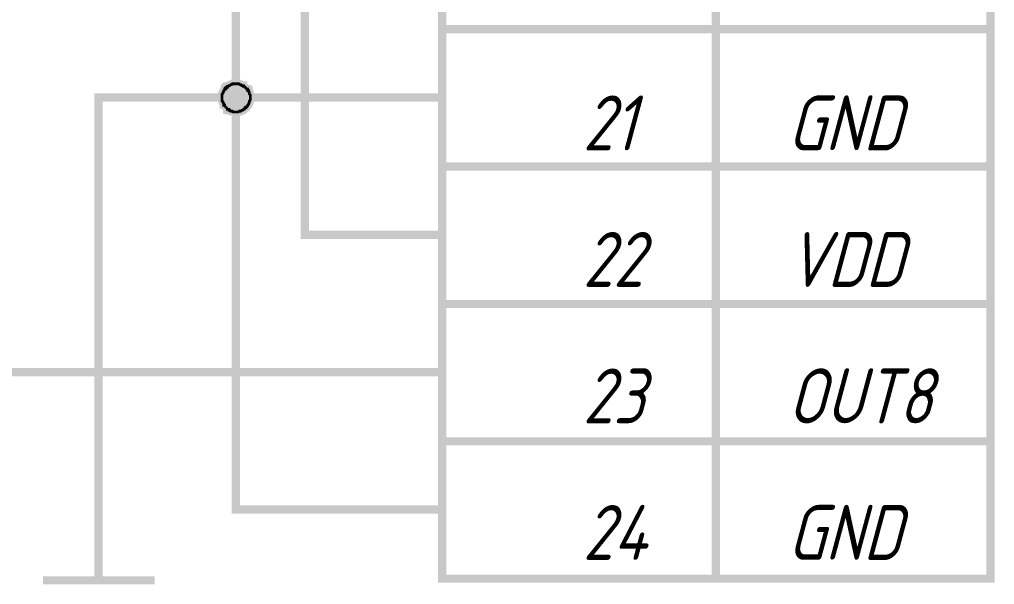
# Model space of a CAD drawing. Extents: x 260 to 1101, y 70 to 664.
# Drawn here: x 951.1 to 986.61, y 274.06 to 294.63 of the extents above; entities that cross this region are included whole.
import ezdxf

# ---------------------------------------------------------------- set-up
doc = ezdxf.new("R2010")
doc.units = 0
doc.header["$MEASUREMENT"] = 0
doc.layers.add('Sheet', color=255, linetype='CONTINUOUS')
doc.styles.add('GOST type A0', font='', dxfattribs={"oblique": 15, "height": 3.5})
doc.styles.get('GOST type A0').set_extended_font_data('GOST type A')

msp = doc.modelspace()

# ---------------------------------------------------------------- linework, layer by layer
at = {"layer": 'Sheet', "const_width": 0.3}
msp.add_lwpolyline([(966.491, 399.283), (986.46, 399.283), (986.46, 274.27), (966.491, 274.27), (966.491, 399.283)], close=True, dxfattribs=at)
at = {"layer": 'Sheet'}
for points, const_width in [([(976.46, 399.283), (976.46, 274.27)], 0.3), ([(919.006, 321.771), (948.975, 321.771), (948.975, 281.788), (963.975, 281.788)], 0.3), ([(963.975, 306.797), (958.975, 306.797), (958.975, 291.791)], 0.3), ([(963.975, 286.79), (961.491, 286.79), (961.491, 301.795)], 0.3), ([(966.491, 294.277), (986.46, 294.277)], 0.3), ([(958.478, 291.791), (958.478, 291.823), (958.478, 291.854), (958.478, 291.854), (958.478, 291.885), (958.478, 291.916), (958.509, 291.947), (958.509, 291.978), (958.509, 291.978), (958.54, 292.009), (958.54, 292.04), (958.54, 292.04), (958.571, 292.071), (958.571, 292.102), (958.602, 292.102), (958.602, 292.133), (958.633, 292.133), (958.633, 292.164), (958.665, 292.164), (958.665, 292.195), (958.696, 292.195), (958.727, 292.226), (958.727, 292.226), (958.758, 292.226), (958.789, 292.257), (958.789, 292.257), (958.82, 292.257), (958.851, 292.289), (958.882, 292.289), (958.913, 292.289), (958.913, 292.289), (958.944, 292.289), (958.975, 292.289)], 0.3), ([(958.478, 291.791), (958.478, 291.823), (958.478, 291.854), (958.478, 291.854), (958.478, 291.885), (958.478, 291.916), (958.509, 291.947), (958.509, 291.978), (958.509, 291.978), (958.54, 292.009), (958.54, 292.04), (958.54, 292.04), (958.571, 292.071), (958.571, 292.102), (958.602, 292.102), (958.602, 292.133), (958.633, 292.133), (958.633, 292.164), (958.665, 292.164), (958.665, 292.195), (958.696, 292.195), (958.727, 292.226), (958.727, 292.226), (958.758, 292.226), (958.789, 292.257), (958.789, 292.257), (958.82, 292.257), (958.851, 292.289), (958.882, 292.289), (958.913, 292.289), (958.913, 292.289), (958.944, 292.289), (958.975, 292.289)], 0.3), ([(958.478, 291.791), (958.478, 291.823), (958.478, 291.854), (958.478, 291.854), (958.478, 291.885), (958.478, 291.916), (958.509, 291.947), (958.509, 291.978), (958.509, 291.978), (958.54, 292.009), (958.54, 292.04), (958.54, 292.04), (958.571, 292.071), (958.571, 292.102), (958.602, 292.102), (958.602, 292.133), (958.633, 292.133), (958.633, 292.164), (958.665, 292.164), (958.665, 292.195), (958.696, 292.195), (958.727, 292.226), (958.727, 292.226), (958.758, 292.226), (958.789, 292.257), (958.789, 292.257), (958.82, 292.257), (958.851, 292.289), (958.882, 292.289), (958.913, 292.289), (958.913, 292.289), (958.944, 292.289), (958.975, 292.289)], 0.3), ([(958.478, 291.791), (958.478, 291.823), (958.478, 291.854), (958.478, 291.854), (958.478, 291.885), (958.478, 291.916), (958.509, 291.947), (958.509, 291.978), (958.509, 291.978), (958.54, 292.009), (958.54, 292.04), (958.54, 292.04), (958.571, 292.071), (958.571, 292.102), (958.602, 292.102), (958.602, 292.133), (958.633, 292.133), (958.633, 292.164), (958.665, 292.164), (958.665, 292.195), (958.696, 292.195), (958.727, 292.226), (958.727, 292.226), (958.758, 292.226), (958.789, 292.257), (958.789, 292.257), (958.82, 292.257), (958.851, 292.289), (958.882, 292.289), (958.913, 292.289), (958.913, 292.289), (958.944, 292.289), (958.975, 292.289)], 0.3), ([(958.478, 291.791), (958.478, 291.823), (958.478, 291.854), (958.478, 291.854), (958.478, 291.885), (958.478, 291.916), (958.509, 291.947), (958.509, 291.978), (958.509, 291.978), (958.54, 292.009), (958.54, 292.04), (958.54, 292.04), (958.571, 292.071), (958.571, 292.102), (958.602, 292.102), (958.602, 292.133), (958.633, 292.133), (958.633, 292.164), (958.665, 292.164), (958.665, 292.195), (958.696, 292.195), (958.727, 292.226), (958.727, 292.226), (958.758, 292.226), (958.789, 292.257), (958.789, 292.257), (958.82, 292.257), (958.851, 292.289), (958.882, 292.289), (958.913, 292.289), (958.913, 292.289), (958.944, 292.289), (958.975, 292.289)], 0.3), ([(958.478, 291.791), (958.478, 291.823), (958.478, 291.854), (958.478, 291.854), (958.478, 291.885), (958.478, 291.916), (958.509, 291.947), (958.509, 291.978), (958.509, 291.978), (958.54, 292.009), (958.54, 292.04), (958.54, 292.04), (958.571, 292.071), (958.571, 292.102), (958.602, 292.102), (958.602, 292.133), (958.633, 292.133), (958.633, 292.164), (958.665, 292.164), (958.665, 292.195), (958.696, 292.195), (958.727, 292.226), (958.727, 292.226), (958.758, 292.226), (958.789, 292.257), (958.789, 292.257), (958.82, 292.257), (958.851, 292.289), (958.882, 292.289), (958.913, 292.289), (958.913, 292.289), (958.944, 292.289), (958.975, 292.289)], 0.3), ([(958.478, 291.791), (958.478, 291.823), (958.478, 291.854), (958.478, 291.854), (958.478, 291.885), (958.478, 291.916), (958.509, 291.947), (958.509, 291.978), (958.509, 291.978), (958.54, 292.009), (958.54, 292.04), (958.54, 292.04), (958.571, 292.071), (958.571, 292.102), (958.602, 292.102), (958.602, 292.133), (958.633, 292.133), (958.633, 292.164), (958.665, 292.164), (958.665, 292.195), (958.696, 292.195), (958.727, 292.226), (958.727, 292.226), (958.758, 292.226), (958.789, 292.257), (958.789, 292.257), (958.82, 292.257), (958.851, 292.289), (958.882, 292.289), (958.913, 292.289), (958.913, 292.289), (958.944, 292.289), (958.975, 292.289)], 0.0991), ([(958.478, 291.791), (958.478, 291.823), (958.478, 291.854), (958.478, 291.854), (958.478, 291.885), (958.478, 291.916), (958.509, 291.947), (958.509, 291.978), (958.509, 291.978), (958.54, 292.009), (958.54, 292.04), (958.54, 292.04), (958.571, 292.071), (958.571, 292.102), (958.602, 292.102), (958.602, 292.133), (958.633, 292.133), (958.633, 292.164), (958.665, 292.164), (958.665, 292.195), (958.696, 292.195), (958.727, 292.226), (958.727, 292.226), (958.758, 292.226), (958.789, 292.257), (958.789, 292.257), (958.82, 292.257), (958.851, 292.289), (958.882, 292.289), (958.913, 292.289), (958.913, 292.289), (958.944, 292.289), (958.975, 292.289)], 0.0991), ([(958.478, 291.791), (958.478, 291.823), (958.478, 291.854), (958.478, 291.854), (958.478, 291.885), (958.478, 291.916), (958.509, 291.947), (958.509, 291.978), (958.509, 291.978), (958.54, 292.009), (958.54, 292.04), (958.54, 292.04), (958.571, 292.071), (958.571, 292.102), (958.602, 292.102), (958.602, 292.133), (958.633, 292.133), (958.633, 292.164), (958.665, 292.164), (958.665, 292.195), (958.696, 292.195), (958.727, 292.226), (958.727, 292.226), (958.758, 292.226), (958.789, 292.257), (958.789, 292.257), (958.82, 292.257), (958.851, 292.289), (958.882, 292.289), (958.913, 292.289), (958.913, 292.289), (958.944, 292.289), (958.975, 292.289)], 0.0991), ([(958.478, 291.791), (958.478, 291.823), (958.478, 291.854), (958.478, 291.854), (958.478, 291.885), (958.478, 291.916), (958.509, 291.947), (958.509, 291.978), (958.509, 291.978), (958.54, 292.009), (958.54, 292.04), (958.54, 292.04), (958.571, 292.071), (958.571, 292.102), (958.602, 292.102), (958.602, 292.133), (958.633, 292.133), (958.633, 292.164), (958.665, 292.164), (958.665, 292.195), (958.696, 292.195), (958.727, 292.226), (958.727, 292.226), (958.758, 292.226), (958.789, 292.257), (958.789, 292.257), (958.82, 292.257), (958.851, 292.289), (958.882, 292.289), (958.913, 292.289), (958.913, 292.289), (958.944, 292.289), (958.975, 292.289)], 0.0991), ([(958.478, 291.791), (958.478, 291.823), (958.478, 291.854), (958.478, 291.854), (958.478, 291.885), (958.478, 291.916), (958.509, 291.947), (958.509, 291.978), (958.509, 291.978), (958.54, 292.009), (958.54, 292.04), (958.54, 292.04), (958.571, 292.071), (958.571, 292.102), (958.602, 292.102), (958.602, 292.133), (958.633, 292.133), (958.633, 292.164), (958.665, 292.164), (958.665, 292.195), (958.696, 292.195), (958.727, 292.226), (958.727, 292.226), (958.758, 292.226), (958.789, 292.257), (958.789, 292.257), (958.82, 292.257), (958.851, 292.289), (958.882, 292.289), (958.913, 292.289), (958.913, 292.289), (958.944, 292.289), (958.975, 292.289)], 0.0991), ([(958.478, 291.791), (958.478, 291.823), (958.478, 291.854), (958.478, 291.854), (958.478, 291.885), (958.478, 291.916), (958.509, 291.947), (958.509, 291.978), (958.509, 291.978), (958.54, 292.009), (958.54, 292.04), (958.54, 292.04), (958.571, 292.071), (958.571, 292.102), (958.602, 292.102), (958.602, 292.133), (958.633, 292.133), (958.633, 292.164), (958.665, 292.164), (958.665, 292.195), (958.696, 292.195), (958.727, 292.226), (958.727, 292.226), (958.758, 292.226), (958.789, 292.257), (958.789, 292.257), (958.82, 292.257), (958.851, 292.289), (958.882, 292.289), (958.913, 292.289), (958.913, 292.289), (958.944, 292.289), (958.975, 292.289)], 0.0991), ([(958.975, 292.289), (958.975, 292.289)], 0.3), ([(958.975, 292.289), (959.006, 292.289), (959.037, 292.289), (959.037, 292.289), (959.068, 292.289), (959.099, 292.289), (959.13, 292.257), (959.161, 292.257), (959.161, 292.257), (959.192, 292.226), (959.224, 292.226), (959.255, 292.226), (959.255, 292.195), (959.286, 292.195), (959.317, 292.164), (959.317, 292.164), (959.348, 292.133), (959.348, 292.133), (959.379, 292.102), (959.41, 292.102), (959.41, 292.071), (959.41, 292.04), (959.441, 292.04), (959.441, 292.009), (959.472, 291.978), (959.472, 291.978), (959.472, 291.947), (959.472, 291.916), (959.503, 291.885), (959.503, 291.854), (959.503, 291.854), (959.503, 291.823), (959.503, 291.791)], 0.3), ([(958.975, 292.289), (958.975, 292.289)], 0.3), ([(958.975, 292.289), (959.006, 292.289), (959.037, 292.289), (959.037, 292.289), (959.068, 292.289), (959.099, 292.289), (959.13, 292.257), (959.161, 292.257), (959.161, 292.257), (959.192, 292.226), (959.224, 292.226), (959.255, 292.226), (959.255, 292.195), (959.286, 292.195), (959.317, 292.164), (959.317, 292.164), (959.348, 292.133), (959.348, 292.133), (959.379, 292.102), (959.41, 292.102), (959.41, 292.071), (959.41, 292.04), (959.441, 292.04), (959.441, 292.009), (959.472, 291.978), (959.472, 291.978), (959.472, 291.947), (959.472, 291.916), (959.503, 291.885), (959.503, 291.854), (959.503, 291.854), (959.503, 291.823), (959.503, 291.791)], 0.3), ([(958.975, 292.289), (958.975, 292.289)], 0.3), ([(958.975, 292.289), (959.006, 292.289), (959.037, 292.289), (959.037, 292.289), (959.068, 292.289), (959.099, 292.289), (959.13, 292.257), (959.161, 292.257), (959.161, 292.257), (959.192, 292.226), (959.224, 292.226), (959.255, 292.226), (959.255, 292.195), (959.286, 292.195), (959.317, 292.164), (959.317, 292.164), (959.348, 292.133), (959.348, 292.133), (959.379, 292.102), (959.41, 292.102), (959.41, 292.071), (959.41, 292.04), (959.441, 292.04), (959.441, 292.009), (959.472, 291.978), (959.472, 291.978), (959.472, 291.947), (959.472, 291.916), (959.503, 291.885), (959.503, 291.854), (959.503, 291.854), (959.503, 291.823), (959.503, 291.791)], 0.3), ([(958.975, 292.289), (958.975, 292.289)], 0.3), ([(958.975, 292.289), (959.006, 292.289), (959.037, 292.289), (959.037, 292.289), (959.068, 292.289), (959.099, 292.289), (959.13, 292.257), (959.161, 292.257), (959.161, 292.257), (959.192, 292.226), (959.224, 292.226), (959.255, 292.226), (959.255, 292.195), (959.286, 292.195), (959.317, 292.164), (959.317, 292.164), (959.348, 292.133), (959.348, 292.133), (959.379, 292.102), (959.41, 292.102), (959.41, 292.071), (959.41, 292.04), (959.441, 292.04), (959.441, 292.009), (959.472, 291.978), (959.472, 291.978), (959.472, 291.947), (959.472, 291.916), (959.503, 291.885), (959.503, 291.854), (959.503, 291.854), (959.503, 291.823), (959.503, 291.791)], 0.3), ([(958.975, 292.289), (958.975, 292.289)], 0.3), ([(958.975, 292.289), (959.006, 292.289), (959.037, 292.289), (959.037, 292.289), (959.068, 292.289), (959.099, 292.289), (959.13, 292.257), (959.161, 292.257), (959.161, 292.257), (959.192, 292.226), (959.224, 292.226), (959.255, 292.226), (959.255, 292.195), (959.286, 292.195), (959.317, 292.164), (959.317, 292.164), (959.348, 292.133), (959.348, 292.133), (959.379, 292.102), (959.41, 292.102), (959.41, 292.071), (959.41, 292.04), (959.441, 292.04), (959.441, 292.009), (959.472, 291.978), (959.472, 291.978), (959.472, 291.947), (959.472, 291.916), (959.503, 291.885), (959.503, 291.854), (959.503, 291.854), (959.503, 291.823), (959.503, 291.791)], 0.3), ([(958.975, 292.289), (958.975, 292.289)], 0.3), ([(958.975, 292.289), (959.006, 292.289), (959.037, 292.289), (959.037, 292.289), (959.068, 292.289), (959.099, 292.289), (959.13, 292.257), (959.161, 292.257), (959.161, 292.257), (959.192, 292.226), (959.224, 292.226), (959.255, 292.226), (959.255, 292.195), (959.286, 292.195), (959.317, 292.164), (959.317, 292.164), (959.348, 292.133), (959.348, 292.133), (959.379, 292.102), (959.41, 292.102), (959.41, 292.071), (959.41, 292.04), (959.441, 292.04), (959.441, 292.009), (959.472, 291.978), (959.472, 291.978), (959.472, 291.947), (959.472, 291.916), (959.503, 291.885), (959.503, 291.854), (959.503, 291.854), (959.503, 291.823), (959.503, 291.791)], 0.3), ([(958.975, 292.289), (958.975, 292.289)], 0.0991), ([(958.975, 292.289), (959.006, 292.289), (959.037, 292.289), (959.037, 292.289), (959.068, 292.289), (959.099, 292.289), (959.13, 292.257), (959.161, 292.257), (959.161, 292.257), (959.192, 292.226), (959.224, 292.226), (959.255, 292.226), (959.255, 292.195), (959.286, 292.195), (959.317, 292.164), (959.317, 292.164), (959.348, 292.133), (959.348, 292.133), (959.379, 292.102), (959.41, 292.102), (959.41, 292.071), (959.41, 292.04), (959.441, 292.04), (959.441, 292.009), (959.472, 291.978), (959.472, 291.978), (959.472, 291.947), (959.472, 291.916), (959.503, 291.885), (959.503, 291.854), (959.503, 291.854), (959.503, 291.823), (959.503, 291.791)], 0.0991), ([(958.975, 292.289), (958.975, 292.289)], 0.0991), ([(958.975, 292.289), (959.006, 292.289), (959.037, 292.289), (959.037, 292.289), (959.068, 292.289), (959.099, 292.289), (959.13, 292.257), (959.161, 292.257), (959.161, 292.257), (959.192, 292.226), (959.224, 292.226), (959.255, 292.226), (959.255, 292.195), (959.286, 292.195), (959.317, 292.164), (959.317, 292.164), (959.348, 292.133), (959.348, 292.133), (959.379, 292.102), (959.41, 292.102), (959.41, 292.071), (959.41, 292.04), (959.441, 292.04), (959.441, 292.009), (959.472, 291.978), (959.472, 291.978), (959.472, 291.947), (959.472, 291.916), (959.503, 291.885), (959.503, 291.854), (959.503, 291.854), (959.503, 291.823), (959.503, 291.791)], 0.0991), ([(958.975, 292.289), (958.975, 292.289)], 0.0991), ([(958.975, 292.289), (959.006, 292.289), (959.037, 292.289), (959.037, 292.289), (959.068, 292.289), (959.099, 292.289), (959.13, 292.257), (959.161, 292.257), (959.161, 292.257), (959.192, 292.226), (959.224, 292.226), (959.255, 292.226), (959.255, 292.195), (959.286, 292.195), (959.317, 292.164), (959.317, 292.164), (959.348, 292.133), (959.348, 292.133), (959.379, 292.102), (959.41, 292.102), (959.41, 292.071), (959.41, 292.04), (959.441, 292.04), (959.441, 292.009), (959.472, 291.978), (959.472, 291.978), (959.472, 291.947), (959.472, 291.916), (959.503, 291.885), (959.503, 291.854), (959.503, 291.854), (959.503, 291.823), (959.503, 291.791)], 0.0991), ([(958.975, 292.289), (958.975, 292.289)], 0.0991), ([(958.975, 292.289), (959.006, 292.289), (959.037, 292.289), (959.037, 292.289), (959.068, 292.289), (959.099, 292.289), (959.13, 292.257), (959.161, 292.257), (959.161, 292.257), (959.192, 292.226), (959.224, 292.226), (959.255, 292.226), (959.255, 292.195), (959.286, 292.195), (959.317, 292.164), (959.317, 292.164), (959.348, 292.133), (959.348, 292.133), (959.379, 292.102), (959.41, 292.102), (959.41, 292.071), (959.41, 292.04), (959.441, 292.04), (959.441, 292.009), (959.472, 291.978), (959.472, 291.978), (959.472, 291.947), (959.472, 291.916), (959.503, 291.885), (959.503, 291.854), (959.503, 291.854), (959.503, 291.823), (959.503, 291.791)], 0.0991), ([(958.975, 292.289), (958.975, 292.289)], 0.0991), ([(958.975, 292.289), (959.006, 292.289), (959.037, 292.289), (959.037, 292.289), (959.068, 292.289), (959.099, 292.289), (959.13, 292.257), (959.161, 292.257), (959.161, 292.257), (959.192, 292.226), (959.224, 292.226), (959.255, 292.226), (959.255, 292.195), (959.286, 292.195), (959.317, 292.164), (959.317, 292.164), (959.348, 292.133), (959.348, 292.133), (959.379, 292.102), (959.41, 292.102), (959.41, 292.071), (959.41, 292.04), (959.441, 292.04), (959.441, 292.009), (959.472, 291.978), (959.472, 291.978), (959.472, 291.947), (959.472, 291.916), (959.503, 291.885), (959.503, 291.854), (959.503, 291.854), (959.503, 291.823), (959.503, 291.791)], 0.0991), ([(958.975, 292.289), (958.975, 292.289)], 0.0991), ([(958.975, 292.289), (959.006, 292.289), (959.037, 292.289), (959.037, 292.289), (959.068, 292.289), (959.099, 292.289), (959.13, 292.257), (959.161, 292.257), (959.161, 292.257), (959.192, 292.226), (959.224, 292.226), (959.255, 292.226), (959.255, 292.195), (959.286, 292.195), (959.317, 292.164), (959.317, 292.164), (959.348, 292.133), (959.348, 292.133), (959.379, 292.102), (959.41, 292.102), (959.41, 292.071), (959.41, 292.04), (959.441, 292.04), (959.441, 292.009), (959.472, 291.978), (959.472, 291.978), (959.472, 291.947), (959.472, 291.916), (959.503, 291.885), (959.503, 291.854), (959.503, 291.854), (959.503, 291.823), (959.503, 291.791)], 0.0991), ([(958.975, 291.791), (953.975, 291.791), (953.975, 279.271)], 0.3), ([(958.975, 291.263), (958.944, 291.263), (958.913, 291.263), (958.913, 291.263), (958.882, 291.263), (958.851, 291.294), (958.82, 291.294), (958.789, 291.294), (958.789, 291.294), (958.758, 291.325), (958.727, 291.325), (958.727, 291.356), (958.696, 291.356), (958.665, 291.356), (958.665, 291.388), (958.633, 291.419), (958.633, 291.419), (958.602, 291.45), (958.602, 291.45), (958.571, 291.481), (958.571, 291.512), (958.54, 291.512), (958.54, 291.543), (958.54, 291.574), (958.509, 291.605), (958.509, 291.605), (958.509, 291.636), (958.478, 291.667), (958.478, 291.698), (958.478, 291.729), (958.478, 291.729), (958.478, 291.76), (958.478, 291.791)], 0.3), ([(958.478, 291.791), (958.478, 291.791)], 0.3), ([(958.975, 291.263), (958.944, 291.263), (958.913, 291.263), (958.913, 291.263), (958.882, 291.263), (958.851, 291.294), (958.82, 291.294), (958.789, 291.294), (958.789, 291.294), (958.758, 291.325), (958.727, 291.325), (958.727, 291.356), (958.696, 291.356), (958.665, 291.356), (958.665, 291.388), (958.633, 291.419), (958.633, 291.419), (958.602, 291.45), (958.602, 291.45), (958.571, 291.481), (958.571, 291.512), (958.54, 291.512), (958.54, 291.543), (958.54, 291.574), (958.509, 291.605), (958.509, 291.605), (958.509, 291.636), (958.478, 291.667), (958.478, 291.698), (958.478, 291.729), (958.478, 291.729), (958.478, 291.76), (958.478, 291.791)], 0.3), ([(958.478, 291.791), (958.478, 291.791)], 0.3), ([(958.975, 291.263), (958.944, 291.263), (958.913, 291.263), (958.913, 291.263), (958.882, 291.263), (958.851, 291.294), (958.82, 291.294), (958.789, 291.294), (958.789, 291.294), (958.758, 291.325), (958.727, 291.325), (958.727, 291.356), (958.696, 291.356), (958.665, 291.356), (958.665, 291.388), (958.633, 291.419), (958.633, 291.419), (958.602, 291.45), (958.602, 291.45), (958.571, 291.481), (958.571, 291.512), (958.54, 291.512), (958.54, 291.543), (958.54, 291.574), (958.509, 291.605), (958.509, 291.605), (958.509, 291.636), (958.478, 291.667), (958.478, 291.698), (958.478, 291.729), (958.478, 291.729), (958.478, 291.76), (958.478, 291.791)], 0.3), ([(958.478, 291.791), (958.478, 291.791)], 0.3), ([(958.975, 291.263), (958.944, 291.263), (958.913, 291.263), (958.913, 291.263), (958.882, 291.263), (958.851, 291.294), (958.82, 291.294), (958.789, 291.294), (958.789, 291.294), (958.758, 291.325), (958.727, 291.325), (958.727, 291.356), (958.696, 291.356), (958.665, 291.356), (958.665, 291.388), (958.633, 291.419), (958.633, 291.419), (958.602, 291.45), (958.602, 291.45), (958.571, 291.481), (958.571, 291.512), (958.54, 291.512), (958.54, 291.543), (958.54, 291.574), (958.509, 291.605), (958.509, 291.605), (958.509, 291.636), (958.478, 291.667), (958.478, 291.698), (958.478, 291.729), (958.478, 291.729), (958.478, 291.76), (958.478, 291.791)], 0.3), ([(958.478, 291.791), (958.478, 291.791)], 0.3), ([(958.975, 291.263), (958.944, 291.263), (958.913, 291.263), (958.913, 291.263), (958.882, 291.263), (958.851, 291.294), (958.82, 291.294), (958.789, 291.294), (958.789, 291.294), (958.758, 291.325), (958.727, 291.325), (958.727, 291.356), (958.696, 291.356), (958.665, 291.356), (958.665, 291.388), (958.633, 291.419), (958.633, 291.419), (958.602, 291.45), (958.602, 291.45), (958.571, 291.481), (958.571, 291.512), (958.54, 291.512), (958.54, 291.543), (958.54, 291.574), (958.509, 291.605), (958.509, 291.605), (958.509, 291.636), (958.478, 291.667), (958.478, 291.698), (958.478, 291.729), (958.478, 291.729), (958.478, 291.76), (958.478, 291.791)], 0.3), ([(958.478, 291.791), (958.478, 291.791)], 0.3), ([(958.975, 291.263), (958.944, 291.263), (958.913, 291.263), (958.913, 291.263), (958.882, 291.263), (958.851, 291.294), (958.82, 291.294), (958.789, 291.294), (958.789, 291.294), (958.758, 291.325), (958.727, 291.325), (958.727, 291.356), (958.696, 291.356), (958.665, 291.356), (958.665, 291.388), (958.633, 291.419), (958.633, 291.419), (958.602, 291.45), (958.602, 291.45), (958.571, 291.481), (958.571, 291.512), (958.54, 291.512), (958.54, 291.543), (958.54, 291.574), (958.509, 291.605), (958.509, 291.605), (958.509, 291.636), (958.478, 291.667), (958.478, 291.698), (958.478, 291.729), (958.478, 291.729), (958.478, 291.76), (958.478, 291.791)], 0.3), ([(958.478, 291.791), (958.478, 291.791)], 0.3), ([(959.503, 291.791), (959.503, 291.76), (959.503, 291.729), (959.503, 291.729), (959.503, 291.698), (959.472, 291.667), (959.472, 291.636), (959.472, 291.605), (959.472, 291.605), (959.441, 291.574), (959.441, 291.543), (959.41, 291.512), (959.41, 291.512), (959.41, 291.481), (959.379, 291.45), (959.348, 291.45), (959.348, 291.419), (959.317, 291.419), (959.317, 291.388), (959.286, 291.356), (959.255, 291.356), (959.255, 291.356), (959.224, 291.325), (959.192, 291.325), (959.161, 291.294), (959.161, 291.294), (959.13, 291.294), (959.099, 291.294), (959.068, 291.263), (959.037, 291.263), (959.037, 291.263), (959.006, 291.263), (958.975, 291.263)], 0.3), ([(959.503, 291.791), (959.503, 291.76), (959.503, 291.729), (959.503, 291.729), (959.503, 291.698), (959.472, 291.667), (959.472, 291.636), (959.472, 291.605), (959.472, 291.605), (959.441, 291.574), (959.441, 291.543), (959.41, 291.512), (959.41, 291.512), (959.41, 291.481), (959.379, 291.45), (959.348, 291.45), (959.348, 291.419), (959.317, 291.419), (959.317, 291.388), (959.286, 291.356), (959.255, 291.356), (959.255, 291.356), (959.224, 291.325), (959.192, 291.325), (959.161, 291.294), (959.161, 291.294), (959.13, 291.294), (959.099, 291.294), (959.068, 291.263), (959.037, 291.263), (959.037, 291.263), (959.006, 291.263), (958.975, 291.263)], 0.3), ([(963.975, 276.786), (958.975, 276.786), (958.975, 291.791), (963.975, 291.791)], 0.3), ([(959.503, 291.791), (959.503, 291.76), (959.503, 291.729), (959.503, 291.729), (959.503, 291.698), (959.472, 291.667), (959.472, 291.636), (959.472, 291.605), (959.472, 291.605), (959.441, 291.574), (959.441, 291.543), (959.41, 291.512), (959.41, 291.512), (959.41, 291.481), (959.379, 291.45), (959.348, 291.45), (959.348, 291.419), (959.317, 291.419), (959.317, 291.388), (959.286, 291.356), (959.255, 291.356), (959.255, 291.356), (959.224, 291.325), (959.192, 291.325), (959.161, 291.294), (959.161, 291.294), (959.13, 291.294), (959.099, 291.294), (959.068, 291.263), (959.037, 291.263), (959.037, 291.263), (959.006, 291.263), (958.975, 291.263)], 0.3), ([(959.503, 291.791), (959.503, 291.76), (959.503, 291.729), (959.503, 291.729), (959.503, 291.698), (959.472, 291.667), (959.472, 291.636), (959.472, 291.605), (959.472, 291.605), (959.441, 291.574), (959.441, 291.543), (959.41, 291.512), (959.41, 291.512), (959.41, 291.481), (959.379, 291.45), (959.348, 291.45), (959.348, 291.419), (959.317, 291.419), (959.317, 291.388), (959.286, 291.356), (959.255, 291.356), (959.255, 291.356), (959.224, 291.325), (959.192, 291.325), (959.161, 291.294), (959.161, 291.294), (959.13, 291.294), (959.099, 291.294), (959.068, 291.263), (959.037, 291.263), (959.037, 291.263), (959.006, 291.263), (958.975, 291.263)], 0.3), ([(959.503, 291.791), (959.503, 291.76), (959.503, 291.729), (959.503, 291.729), (959.503, 291.698), (959.472, 291.667), (959.472, 291.636), (959.472, 291.605), (959.472, 291.605), (959.441, 291.574), (959.441, 291.543), (959.41, 291.512), (959.41, 291.512), (959.41, 291.481), (959.379, 291.45), (959.348, 291.45), (959.348, 291.419), (959.317, 291.419), (959.317, 291.388), (959.286, 291.356), (959.255, 291.356), (959.255, 291.356), (959.224, 291.325), (959.192, 291.325), (959.161, 291.294), (959.161, 291.294), (959.13, 291.294), (959.099, 291.294), (959.068, 291.263), (959.037, 291.263), (959.037, 291.263), (959.006, 291.263), (958.975, 291.263)], 0.3), ([(959.503, 291.791), (959.503, 291.76), (959.503, 291.729), (959.503, 291.729), (959.503, 291.698), (959.472, 291.667), (959.472, 291.636), (959.472, 291.605), (959.472, 291.605), (959.441, 291.574), (959.441, 291.543), (959.41, 291.512), (959.41, 291.512), (959.41, 291.481), (959.379, 291.45), (959.348, 291.45), (959.348, 291.419), (959.317, 291.419), (959.317, 291.388), (959.286, 291.356), (959.255, 291.356), (959.255, 291.356), (959.224, 291.325), (959.192, 291.325), (959.161, 291.294), (959.161, 291.294), (959.13, 291.294), (959.099, 291.294), (959.068, 291.263), (959.037, 291.263), (959.037, 291.263), (959.006, 291.263), (958.975, 291.263)], 0.3), ([(959.503, 291.791), (959.503, 291.791), (959.503, 291.791), (959.503, 291.791), (959.503, 291.791), (959.503, 291.791), (959.503, 291.791), (959.503, 291.791), (959.503, 291.791), (959.503, 291.791), (959.503, 291.791), (959.503, 291.791), (959.503, 291.791), (959.503, 291.791), (959.503, 291.791), (959.503, 291.791), (959.503, 291.791), (959.503, 291.791), (959.503, 291.791), (959.503, 291.791), (959.503, 291.791), (959.503, 291.791), (959.503, 291.791), (959.503, 291.791), (959.503, 291.791), (959.503, 291.791), (959.503, 291.791), (959.503, 291.791), (959.503, 291.791), (959.503, 291.791), (959.503, 291.791), (959.503, 291.791), (959.503, 291.791)], 0.3), ([(959.503, 291.791), (959.503, 291.791)], 0.3), ([(959.503, 291.791), (959.503, 291.791), (959.503, 291.791), (959.503, 291.791), (959.503, 291.791), (959.503, 291.791), (959.503, 291.791), (959.503, 291.791), (959.503, 291.791), (959.503, 291.791), (959.503, 291.791), (959.503, 291.791), (959.503, 291.791), (959.503, 291.791), (959.503, 291.791), (959.503, 291.791), (959.503, 291.791), (959.503, 291.791), (959.503, 291.791), (959.503, 291.791), (959.503, 291.791), (959.503, 291.791), (959.503, 291.791), (959.503, 291.791), (959.503, 291.791), (959.503, 291.791), (959.503, 291.791), (959.503, 291.791), (959.503, 291.791), (959.503, 291.791), (959.503, 291.791), (959.503, 291.791), (959.503, 291.791)], 0.3), ([(959.503, 291.791), (959.503, 291.791)], 0.3), ([(959.503, 291.791), (959.503, 291.791), (959.503, 291.791), (959.503, 291.791), (959.503, 291.791), (959.503, 291.791), (959.503, 291.791), (959.503, 291.791), (959.503, 291.791), (959.503, 291.791), (959.503, 291.791), (959.503, 291.791), (959.503, 291.791), (959.503, 291.791), (959.503, 291.791), (959.503, 291.791), (959.503, 291.791), (959.503, 291.791), (959.503, 291.791), (959.503, 291.791), (959.503, 291.791), (959.503, 291.791), (959.503, 291.791), (959.503, 291.791), (959.503, 291.791), (959.503, 291.791), (959.503, 291.791), (959.503, 291.791), (959.503, 291.791), (959.503, 291.791), (959.503, 291.791), (959.503, 291.791), (959.503, 291.791)], 0.3), ([(959.503, 291.791), (959.503, 291.791)], 0.3), ([(959.503, 291.791), (959.503, 291.791), (959.503, 291.791), (959.503, 291.791), (959.503, 291.791), (959.503, 291.791), (959.503, 291.791), (959.503, 291.791), (959.503, 291.791), (959.503, 291.791), (959.503, 291.791), (959.503, 291.791), (959.503, 291.791), (959.503, 291.791), (959.503, 291.791), (959.503, 291.791), (959.503, 291.791), (959.503, 291.791), (959.503, 291.791), (959.503, 291.791), (959.503, 291.791), (959.503, 291.791), (959.503, 291.791), (959.503, 291.791), (959.503, 291.791), (959.503, 291.791), (959.503, 291.791), (959.503, 291.791), (959.503, 291.791), (959.503, 291.791), (959.503, 291.791), (959.503, 291.791), (959.503, 291.791)], 0.3), ([(959.503, 291.791), (959.503, 291.791)], 0.3), ([(959.503, 291.791), (959.503, 291.791), (959.503, 291.791), (959.503, 291.791), (959.503, 291.791), (959.503, 291.791), (959.503, 291.791), (959.503, 291.791), (959.503, 291.791), (959.503, 291.791), (959.503, 291.791), (959.503, 291.791), (959.503, 291.791), (959.503, 291.791), (959.503, 291.791), (959.503, 291.791), (959.503, 291.791), (959.503, 291.791), (959.503, 291.791), (959.503, 291.791), (959.503, 291.791), (959.503, 291.791), (959.503, 291.791), (959.503, 291.791), (959.503, 291.791), (959.503, 291.791), (959.503, 291.791), (959.503, 291.791), (959.503, 291.791), (959.503, 291.791), (959.503, 291.791), (959.503, 291.791), (959.503, 291.791)], 0.3), ([(959.503, 291.791), (959.503, 291.791)], 0.3), ([(959.503, 291.791), (959.503, 291.791), (959.503, 291.791), (959.503, 291.791), (959.503, 291.791), (959.503, 291.791), (959.503, 291.791), (959.503, 291.791), (959.503, 291.791), (959.503, 291.791), (959.503, 291.791), (959.503, 291.791), (959.503, 291.791), (959.503, 291.791), (959.503, 291.791), (959.503, 291.791), (959.503, 291.791), (959.503, 291.791), (959.503, 291.791), (959.503, 291.791), (959.503, 291.791), (959.503, 291.791), (959.503, 291.791), (959.503, 291.791), (959.503, 291.791), (959.503, 291.791), (959.503, 291.791), (959.503, 291.791), (959.503, 291.791), (959.503, 291.791), (959.503, 291.791), (959.503, 291.791), (959.503, 291.791)], 0.3), ([(959.503, 291.791), (959.503, 291.791)], 0.3), ([(966.491, 291.791), (963.975, 291.791)], 0.3), ([(958.975, 291.263), (958.944, 291.263), (958.913, 291.263), (958.913, 291.263), (958.882, 291.263), (958.851, 291.294), (958.82, 291.294), (958.789, 291.294), (958.789, 291.294), (958.758, 291.325), (958.727, 291.325), (958.727, 291.356), (958.696, 291.356), (958.665, 291.356), (958.665, 291.388), (958.633, 291.419), (958.633, 291.419), (958.602, 291.45), (958.602, 291.45), (958.571, 291.481), (958.571, 291.512), (958.54, 291.512), (958.54, 291.543), (958.54, 291.574), (958.509, 291.605), (958.509, 291.605), (958.509, 291.636), (958.478, 291.667), (958.478, 291.698), (958.478, 291.729), (958.478, 291.729), (958.478, 291.76), (958.478, 291.791)], 0.0991), ([(958.478, 291.791), (958.478, 291.791)], 0.0991), ([(958.975, 291.263), (958.944, 291.263), (958.913, 291.263), (958.913, 291.263), (958.882, 291.263), (958.851, 291.294), (958.82, 291.294), (958.789, 291.294), (958.789, 291.294), (958.758, 291.325), (958.727, 291.325), (958.727, 291.356), (958.696, 291.356), (958.665, 291.356), (958.665, 291.388), (958.633, 291.419), (958.633, 291.419), (958.602, 291.45), (958.602, 291.45), (958.571, 291.481), (958.571, 291.512), (958.54, 291.512), (958.54, 291.543), (958.54, 291.574), (958.509, 291.605), (958.509, 291.605), (958.509, 291.636), (958.478, 291.667), (958.478, 291.698), (958.478, 291.729), (958.478, 291.729), (958.478, 291.76), (958.478, 291.791)], 0.0991), ([(958.478, 291.791), (958.478, 291.791)], 0.0991), ([(958.975, 291.263), (958.944, 291.263), (958.913, 291.263), (958.913, 291.263), (958.882, 291.263), (958.851, 291.294), (958.82, 291.294), (958.789, 291.294), (958.789, 291.294), (958.758, 291.325), (958.727, 291.325), (958.727, 291.356), (958.696, 291.356), (958.665, 291.356), (958.665, 291.388), (958.633, 291.419), (958.633, 291.419), (958.602, 291.45), (958.602, 291.45), (958.571, 291.481), (958.571, 291.512), (958.54, 291.512), (958.54, 291.543), (958.54, 291.574), (958.509, 291.605), (958.509, 291.605), (958.509, 291.636), (958.478, 291.667), (958.478, 291.698), (958.478, 291.729), (958.478, 291.729), (958.478, 291.76), (958.478, 291.791)], 0.0991), ([(958.478, 291.791), (958.478, 291.791)], 0.0991), ([(958.975, 291.263), (958.944, 291.263), (958.913, 291.263), (958.913, 291.263), (958.882, 291.263), (958.851, 291.294), (958.82, 291.294), (958.789, 291.294), (958.789, 291.294), (958.758, 291.325), (958.727, 291.325), (958.727, 291.356), (958.696, 291.356), (958.665, 291.356), (958.665, 291.388), (958.633, 291.419), (958.633, 291.419), (958.602, 291.45), (958.602, 291.45), (958.571, 291.481), (958.571, 291.512), (958.54, 291.512), (958.54, 291.543), (958.54, 291.574), (958.509, 291.605), (958.509, 291.605), (958.509, 291.636), (958.478, 291.667), (958.478, 291.698), (958.478, 291.729), (958.478, 291.729), (958.478, 291.76), (958.478, 291.791)], 0.0991), ([(958.478, 291.791), (958.478, 291.791)], 0.0991), ([(958.975, 291.263), (958.944, 291.263), (958.913, 291.263), (958.913, 291.263), (958.882, 291.263), (958.851, 291.294), (958.82, 291.294), (958.789, 291.294), (958.789, 291.294), (958.758, 291.325), (958.727, 291.325), (958.727, 291.356), (958.696, 291.356), (958.665, 291.356), (958.665, 291.388), (958.633, 291.419), (958.633, 291.419), (958.602, 291.45), (958.602, 291.45), (958.571, 291.481), (958.571, 291.512), (958.54, 291.512), (958.54, 291.543), (958.54, 291.574), (958.509, 291.605), (958.509, 291.605), (958.509, 291.636), (958.478, 291.667), (958.478, 291.698), (958.478, 291.729), (958.478, 291.729), (958.478, 291.76), (958.478, 291.791)], 0.0991), ([(958.478, 291.791), (958.478, 291.791)], 0.0991), ([(958.975, 291.263), (958.944, 291.263), (958.913, 291.263), (958.913, 291.263), (958.882, 291.263), (958.851, 291.294), (958.82, 291.294), (958.789, 291.294), (958.789, 291.294), (958.758, 291.325), (958.727, 291.325), (958.727, 291.356), (958.696, 291.356), (958.665, 291.356), (958.665, 291.388), (958.633, 291.419), (958.633, 291.419), (958.602, 291.45), (958.602, 291.45), (958.571, 291.481), (958.571, 291.512), (958.54, 291.512), (958.54, 291.543), (958.54, 291.574), (958.509, 291.605), (958.509, 291.605), (958.509, 291.636), (958.478, 291.667), (958.478, 291.698), (958.478, 291.729), (958.478, 291.729), (958.478, 291.76), (958.478, 291.791)], 0.0991), ([(958.478, 291.791), (958.478, 291.791)], 0.0991), ([(959.503, 291.791), (959.503, 291.76), (959.503, 291.729), (959.503, 291.729), (959.503, 291.698), (959.472, 291.667), (959.472, 291.636), (959.472, 291.605), (959.472, 291.605), (959.441, 291.574), (959.441, 291.543), (959.41, 291.512), (959.41, 291.512), (959.41, 291.481), (959.379, 291.45), (959.348, 291.45), (959.348, 291.419), (959.317, 291.419), (959.317, 291.388), (959.286, 291.356), (959.255, 291.356), (959.255, 291.356), (959.224, 291.325), (959.192, 291.325), (959.161, 291.294), (959.161, 291.294), (959.13, 291.294), (959.099, 291.294), (959.068, 291.263), (959.037, 291.263), (959.037, 291.263), (959.006, 291.263), (958.975, 291.263)], 0.0991), ([(959.503, 291.791), (959.503, 291.76), (959.503, 291.729), (959.503, 291.729), (959.503, 291.698), (959.472, 291.667), (959.472, 291.636), (959.472, 291.605), (959.472, 291.605), (959.441, 291.574), (959.441, 291.543), (959.41, 291.512), (959.41, 291.512), (959.41, 291.481), (959.379, 291.45), (959.348, 291.45), (959.348, 291.419), (959.317, 291.419), (959.317, 291.388), (959.286, 291.356), (959.255, 291.356), (959.255, 291.356), (959.224, 291.325), (959.192, 291.325), (959.161, 291.294), (959.161, 291.294), (959.13, 291.294), (959.099, 291.294), (959.068, 291.263), (959.037, 291.263), (959.037, 291.263), (959.006, 291.263), (958.975, 291.263)], 0.0991), ([(959.503, 291.791), (959.503, 291.76), (959.503, 291.729), (959.503, 291.729), (959.503, 291.698), (959.472, 291.667), (959.472, 291.636), (959.472, 291.605), (959.472, 291.605), (959.441, 291.574), (959.441, 291.543), (959.41, 291.512), (959.41, 291.512), (959.41, 291.481), (959.379, 291.45), (959.348, 291.45), (959.348, 291.419), (959.317, 291.419), (959.317, 291.388), (959.286, 291.356), (959.255, 291.356), (959.255, 291.356), (959.224, 291.325), (959.192, 291.325), (959.161, 291.294), (959.161, 291.294), (959.13, 291.294), (959.099, 291.294), (959.068, 291.263), (959.037, 291.263), (959.037, 291.263), (959.006, 291.263), (958.975, 291.263)], 0.0991), ([(959.503, 291.791), (959.503, 291.76), (959.503, 291.729), (959.503, 291.729), (959.503, 291.698), (959.472, 291.667), (959.472, 291.636), (959.472, 291.605), (959.472, 291.605), (959.441, 291.574), (959.441, 291.543), (959.41, 291.512), (959.41, 291.512), (959.41, 291.481), (959.379, 291.45), (959.348, 291.45), (959.348, 291.419), (959.317, 291.419), (959.317, 291.388), (959.286, 291.356), (959.255, 291.356), (959.255, 291.356), (959.224, 291.325), (959.192, 291.325), (959.161, 291.294), (959.161, 291.294), (959.13, 291.294), (959.099, 291.294), (959.068, 291.263), (959.037, 291.263), (959.037, 291.263), (959.006, 291.263), (958.975, 291.263)], 0.0991), ([(959.503, 291.791), (959.503, 291.76), (959.503, 291.729), (959.503, 291.729), (959.503, 291.698), (959.472, 291.667), (959.472, 291.636), (959.472, 291.605), (959.472, 291.605), (959.441, 291.574), (959.441, 291.543), (959.41, 291.512), (959.41, 291.512), (959.41, 291.481), (959.379, 291.45), (959.348, 291.45), (959.348, 291.419), (959.317, 291.419), (959.317, 291.388), (959.286, 291.356), (959.255, 291.356), (959.255, 291.356), (959.224, 291.325), (959.192, 291.325), (959.161, 291.294), (959.161, 291.294), (959.13, 291.294), (959.099, 291.294), (959.068, 291.263), (959.037, 291.263), (959.037, 291.263), (959.006, 291.263), (958.975, 291.263)], 0.0991), ([(959.503, 291.791), (959.503, 291.76), (959.503, 291.729), (959.503, 291.729), (959.503, 291.698), (959.472, 291.667), (959.472, 291.636), (959.472, 291.605), (959.472, 291.605), (959.441, 291.574), (959.441, 291.543), (959.41, 291.512), (959.41, 291.512), (959.41, 291.481), (959.379, 291.45), (959.348, 291.45), (959.348, 291.419), (959.317, 291.419), (959.317, 291.388), (959.286, 291.356), (959.255, 291.356), (959.255, 291.356), (959.224, 291.325), (959.192, 291.325), (959.161, 291.294), (959.161, 291.294), (959.13, 291.294), (959.099, 291.294), (959.068, 291.263), (959.037, 291.263), (959.037, 291.263), (959.006, 291.263), (958.975, 291.263)], 0.0991), ([(959.503, 291.791), (959.503, 291.791), (959.503, 291.791), (959.503, 291.791), (959.503, 291.791), (959.503, 291.791), (959.503, 291.791), (959.503, 291.791), (959.503, 291.791), (959.503, 291.791), (959.503, 291.791), (959.503, 291.791), (959.503, 291.791), (959.503, 291.791), (959.503, 291.791), (959.503, 291.791), (959.503, 291.791), (959.503, 291.791), (959.503, 291.791), (959.503, 291.791), (959.503, 291.791), (959.503, 291.791), (959.503, 291.791), (959.503, 291.791), (959.503, 291.791), (959.503, 291.791), (959.503, 291.791), (959.503, 291.791), (959.503, 291.791), (959.503, 291.791), (959.503, 291.791), (959.503, 291.791), (959.503, 291.791)], 0.0991), ([(959.503, 291.791), (959.503, 291.791)], 0.0991), ([(959.503, 291.791), (959.503, 291.791), (959.503, 291.791), (959.503, 291.791), (959.503, 291.791), (959.503, 291.791), (959.503, 291.791), (959.503, 291.791), (959.503, 291.791), (959.503, 291.791), (959.503, 291.791), (959.503, 291.791), (959.503, 291.791), (959.503, 291.791), (959.503, 291.791), (959.503, 291.791), (959.503, 291.791), (959.503, 291.791), (959.503, 291.791), (959.503, 291.791), (959.503, 291.791), (959.503, 291.791), (959.503, 291.791), (959.503, 291.791), (959.503, 291.791), (959.503, 291.791), (959.503, 291.791), (959.503, 291.791), (959.503, 291.791), (959.503, 291.791), (959.503, 291.791), (959.503, 291.791), (959.503, 291.791)], 0.0991), ([(959.503, 291.791), (959.503, 291.791)], 0.0991), ([(959.503, 291.791), (959.503, 291.791), (959.503, 291.791), (959.503, 291.791), (959.503, 291.791), (959.503, 291.791), (959.503, 291.791), (959.503, 291.791), (959.503, 291.791), (959.503, 291.791), (959.503, 291.791), (959.503, 291.791), (959.503, 291.791), (959.503, 291.791), (959.503, 291.791), (959.503, 291.791), (959.503, 291.791), (959.503, 291.791), (959.503, 291.791), (959.503, 291.791), (959.503, 291.791), (959.503, 291.791), (959.503, 291.791), (959.503, 291.791), (959.503, 291.791), (959.503, 291.791), (959.503, 291.791), (959.503, 291.791), (959.503, 291.791), (959.503, 291.791), (959.503, 291.791), (959.503, 291.791), (959.503, 291.791)], 0.0991), ([(959.503, 291.791), (959.503, 291.791)], 0.0991), ([(959.503, 291.791), (959.503, 291.791), (959.503, 291.791), (959.503, 291.791), (959.503, 291.791), (959.503, 291.791), (959.503, 291.791), (959.503, 291.791), (959.503, 291.791), (959.503, 291.791), (959.503, 291.791), (959.503, 291.791), (959.503, 291.791), (959.503, 291.791), (959.503, 291.791), (959.503, 291.791), (959.503, 291.791), (959.503, 291.791), (959.503, 291.791), (959.503, 291.791), (959.503, 291.791), (959.503, 291.791), (959.503, 291.791), (959.503, 291.791), (959.503, 291.791), (959.503, 291.791), (959.503, 291.791), (959.503, 291.791), (959.503, 291.791), (959.503, 291.791), (959.503, 291.791), (959.503, 291.791), (959.503, 291.791)], 0.0991), ([(959.503, 291.791), (959.503, 291.791)], 0.0991), ([(959.503, 291.791), (959.503, 291.791), (959.503, 291.791), (959.503, 291.791), (959.503, 291.791), (959.503, 291.791), (959.503, 291.791), (959.503, 291.791), (959.503, 291.791), (959.503, 291.791), (959.503, 291.791), (959.503, 291.791), (959.503, 291.791), (959.503, 291.791), (959.503, 291.791), (959.503, 291.791), (959.503, 291.791), (959.503, 291.791), (959.503, 291.791), (959.503, 291.791), (959.503, 291.791), (959.503, 291.791), (959.503, 291.791), (959.503, 291.791), (959.503, 291.791), (959.503, 291.791), (959.503, 291.791), (959.503, 291.791), (959.503, 291.791), (959.503, 291.791), (959.503, 291.791), (959.503, 291.791), (959.503, 291.791)], 0.0991), ([(959.503, 291.791), (959.503, 291.791)], 0.0991), ([(959.503, 291.791), (959.503, 291.791), (959.503, 291.791), (959.503, 291.791), (959.503, 291.791), (959.503, 291.791), (959.503, 291.791), (959.503, 291.791), (959.503, 291.791), (959.503, 291.791), (959.503, 291.791), (959.503, 291.791), (959.503, 291.791), (959.503, 291.791), (959.503, 291.791), (959.503, 291.791), (959.503, 291.791), (959.503, 291.791), (959.503, 291.791), (959.503, 291.791), (959.503, 291.791), (959.503, 291.791), (959.503, 291.791), (959.503, 291.791), (959.503, 291.791), (959.503, 291.791), (959.503, 291.791), (959.503, 291.791), (959.503, 291.791), (959.503, 291.791), (959.503, 291.791), (959.503, 291.791), (959.503, 291.791)], 0.0991), ([(959.503, 291.791), (959.503, 291.791)], 0.0991), ([(966.491, 289.275), (986.46, 289.275)], 0.3), ([(966.491, 286.79), (963.975, 286.79)], 0.3), ([(966.491, 284.273), (986.46, 284.273)], 0.3), ([(966.491, 281.788), (963.975, 281.788)], 0.3), ([(953.975, 279.271), (953.975, 274.208)], 0.3), ([(966.491, 279.271), (986.46, 279.271)], 0.3), ([(966.491, 276.786), (963.975, 276.786)], 0.3), ([(951.956, 274.208), (956.025, 274.208)], 0.3)]:
    msp.add_lwpolyline(points, dxfattribs=dict(at, const_width=const_width))
at = {"layer": 'Sheet', "const_width": 0.508}
msp.add_lwpolyline([(958.809, 291.797, 1), (959.317, 291.797, 1)], format="xyb", close=True, dxfattribs=at)

# ---------------------------------------------------------------- texts
at = {"layer": 'Sheet', "style": 'GOST type A0', "oblique": 15}
for s, p in [('21', (971.615, 289.865)), ('GND', (979.068, 289.865)), ('22', (971.615, 284.895)), ('VDD', (979.068, 284.895)), ('23', (971.615, 279.924)), ('OUT8', (979.068, 279.924)), ('24', (971.615, 274.953)), ('GND', (979.068, 274.953))]:
    msp.add_text(s, height=2, dxfattribs=at).set_placement(p)

doc.saveas('drawing.dxf')
